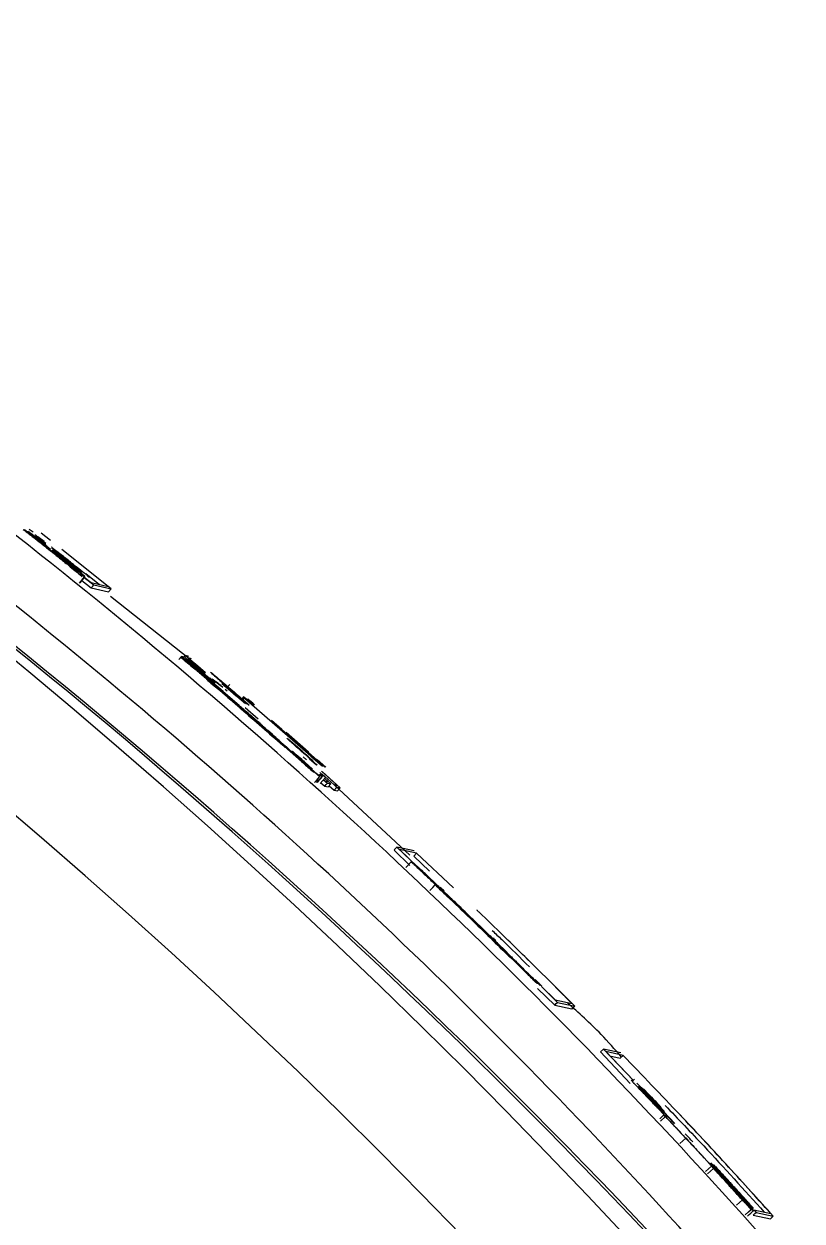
# Model space of a CAD drawing. Header units: millimetres. Extents: x 2448 to 4397, y 790 to 2168.
# Drawn here: x 3794.61 to 3803.48, y 1997.02 to 2010.66 of the extents above; entities that cross this region are included whole.
import ezdxf

# ---------------------------------------------------------------- set-up
doc = ezdxf.new("R2010")
doc.units = ezdxf.units.MM

msp = doc.modelspace()

# ---------------------------------------------------------------- linework, layer by layer
at = {"color": 7, "linetype": 'Continuous', "lineweight": 25}
for p, q in [((3794.662, 2004.853), (3794.614, 2004.891)), ((3794.621, 2004.881), (3794.626, 2004.88)), ((3794.626, 2004.88), (3795.038, 2004.555)), ((3794.992, 2004.593), (3794.662, 2004.853)), ((3794.858, 2004.735), (3794.732, 2004.834)), ((3794.858, 2004.736), (3794.732, 2004.834)), ((3794.75, 2004.799), (3794.912, 2004.673)), ((3794.838, 2004.757), (3794.767, 2004.812)), ((3794.91, 2004.77), (3794.804, 2004.852)), ((3794.817, 2004.731), (3794.819, 2004.733)), ((3794.819, 2004.733), (3794.819, 2004.733)), ((3794.934, 2004.665), (3795.222, 2004.436)), ((3794.935, 2004.664), (3794.943, 2004.663)), ((3795.223, 2004.435), (3794.935, 2004.664)), ((3795.043, 2004.59), (3794.946, 2004.665)), ((3795.017, 2004.611), (3794.947, 2004.666)), ((3795.569, 2004.247), (3795.041, 2004.667)), ((3795.043, 2004.59), (3795.119, 2004.525)), ((3795.116, 2004.494), (3795.12, 2004.494)), ((3795.129, 2004.515), (3795.23, 2004.434)), ((3795.267, 2004.406), (3795.129, 2004.515)), ((3795.205, 2004.431), (3795.192, 2004.441)), ((3795.198, 2004.429), (3795.203, 2004.428)), ((3795.208, 2004.434), (3795.211, 2004.438)), ((3795.222, 2004.436), (3795.211, 2004.438)), ((3795.213, 2004.43), (3795.233, 2004.414)), ((3795.23, 2004.434), (3795.223, 2004.435)), ((3795.3, 2004.355), (3795.246, 2004.398)), ((3795.312, 2004.393), (3795.469, 2004.269)), ((3795.243, 2004.285), (3795.3, 2004.355)), ((3795.244, 2004.383), (3795.271, 2004.361)), ((3795.302, 2004.358), (3795.246, 2004.288)), ((3795.267, 2004.314), (3795.376, 2004.23)), ((3795.296, 2004.351), (3795.373, 2004.29)), ((3795.296, 2004.35), (3795.404, 2004.265)), ((3795.373, 2004.29), (3795.569, 2004.247)), ((3795.404, 2004.265), (3795.601, 2004.221)), ((3795.376, 2004.23), (3795.573, 2004.186)), ((3795.601, 2004.221), (3795.569, 2004.247)), ((3795.601, 2004.221), (3795.573, 2004.186)), ((3796.508, 2003.411), (3795.595, 2004.132)), ((3796.374, 2003.414), (3796.403, 2003.449)), ((3796.442, 2003.44), (3796.403, 2003.449)), ((3796.475, 2003.389), (3796.406, 2003.446)), ((3796.435, 2003.441), (3796.449, 2003.458)), ((3796.476, 2003.411), (3796.442, 2003.44)), ((3796.449, 2003.458), (3796.493, 2003.42)), ((3796.488, 2003.449), (3796.449, 2003.458)), ((3796.444, 2003.414), (3796.452, 2003.423)), ((3796.452, 2003.423), (3796.465, 2003.412)), ((3796.457, 2003.403), (3796.465, 2003.412)), ((3796.521, 2003.349), (3796.475, 2003.389)), ((3796.518, 2003.423), (3796.48, 2003.432)), ((3796.494, 2003.405), (3796.481, 2003.417)), ((3796.596, 2003.312), (3796.488, 2003.403)), ((3796.49, 2003.401), (3796.494, 2003.405)), ((3796.491, 2003.4), (3796.502, 2003.412)), ((3796.591, 2003.338), (3796.502, 2003.412)), ((3796.841, 2003.077), (3796.521, 2003.349)), ((3796.756, 2003.138), (3796.522, 2003.337)), ((3796.533, 2003.347), (3796.529, 2003.342)), ((3796.533, 2003.343), (3796.531, 2003.341)), ((3796.533, 2003.347), (3796.606, 2003.285)), ((3796.648, 2003.25), (3796.533, 2003.347)), ((3796.601, 2003.286), (3796.533, 2003.343)), ((3796.56, 2003.341), (3796.551, 2003.343)), ((3796.679, 2003.263), (3796.591, 2003.338)), ((3796.609, 2003.298), (3796.591, 2003.313)), ((3796.606, 2003.285), (3796.601, 2003.286)), ((3796.627, 2003.268), (3796.629, 2003.271)), ((3796.629, 2003.271), (3796.63, 2003.271)), ((3796.635, 2003.258), (3796.639, 2003.257)), ((3796.744, 2003.163), (3796.635, 2003.258)), ((3796.639, 2003.257), (3796.882, 2003.045)), ((3796.644, 2003.264), (3796.704, 2003.213)), ((3796.753, 2003.173), (3796.644, 2003.264)), ((3796.687, 2003.217), (3796.648, 2003.25)), ((3796.884, 2003.046), (3796.687, 2003.217)), ((3796.694, 2003.191), (3796.696, 2003.194)), ((3796.756, 2003.172), (3796.716, 2003.206)), ((3796.725, 2003.206), (3796.793, 2003.148)), ((3796.753, 2003.193), (3796.784, 2003.166)), ((3796.847, 2003.114), (3796.765, 2003.183)), ((3796.784, 2003.166), (3796.769, 2003.169)), ((3796.749, 2003.14), (3796.755, 2003.139)), ((3796.756, 2003.149), (3796.757, 2003.151)), ((3796.756, 2003.138), (3796.762, 2003.137)), ((3796.757, 2003.151), (3796.843, 2003.077)), ((3796.879, 2003.048), (3796.757, 2003.151)), ((3796.782, 2003.111), (3796.788, 2003.11)), ((3797.074, 2002.86), (3796.782, 2003.111)), ((3796.786, 2003.108), (3796.788, 2003.11)), ((3797.08, 2002.859), (3796.788, 2003.11)), ((3796.789, 2003.11), (3796.795, 2003.109)), ((3797.081, 2002.859), (3796.789, 2003.11)), ((3796.793, 2003.106), (3796.795, 2003.109)), ((3797.087, 2002.857), (3796.795, 2003.109)), ((3796.875, 2003.095), (3796.8, 2003.159)), ((3796.834, 2003.076), (3796.836, 2003.078)), ((3796.836, 2003.078), (3796.89, 2003.033)), ((3796.84, 2003.078), (3796.836, 2003.078)), ((3796.843, 2003.077), (3796.841, 2003.077)), ((3797.028, 2002.998), (3796.863, 2003.141)), ((3796.865, 2003.142), (3797.134, 2002.912)), ((3796.871, 2003.05), (3796.873, 2003.049)), ((3796.872, 2003.048), (3796.873, 2003.049)), ((3796.875, 2003.049), (3796.879, 2003.048)), ((3797.06, 2002.889), (3796.875, 2003.049)), ((3796.877, 2003.046), (3796.879, 2003.048)), ((3796.885, 2003.027), (3796.89, 2003.033)), ((3796.924, 2003.053), (3796.902, 2003.072)), ((3796.953, 2003.131), (3796.931, 2003.105)), ((3797.022, 2003.022), (3797.115, 2002.944)), ((3797.176, 2002.889), (3797.022, 2003.022)), ((3797.05, 2002.99), (3797.052, 2002.989)), ((3797.051, 2002.991), (3797.095, 2002.953)), ((3797.109, 2002.987), (3797.092, 2002.967)), ((3797.104, 2002.957), (3797.119, 2002.975)), ((3797.14, 2002.961), (3797.109, 2002.987)), ((3797.118, 2002.985), (3797.132, 2002.972)), ((3797.119, 2002.975), (3797.12, 2002.974)), ((3797.874, 2002.315), (3797.119, 2002.975)), ((3797.135, 2002.962), (3797.141, 2002.97)), ((3797.074, 2002.86), (3797.08, 2002.859)), ((3797.081, 2002.859), (3797.087, 2002.857)), ((3797.107, 2002.832), (3797.113, 2002.83)), ((3797.411, 2002.567), (3797.107, 2002.832)), ((3797.111, 2002.828), (3797.113, 2002.83)), ((3797.417, 2002.566), (3797.113, 2002.83)), ((3797.114, 2002.83), (3797.12, 2002.829)), ((3797.418, 2002.566), (3797.114, 2002.83)), ((3797.118, 2002.827), (3797.12, 2002.829)), ((3797.424, 2002.564), (3797.12, 2002.829)), ((3797.279, 2002.735), (3797.129, 2002.865)), ((3797.539, 2002.617), (3797.426, 2002.716)), ((3797.548, 2002.616), (3797.429, 2002.719)), ((3797.438, 2002.565), (3797.389, 2002.607)), ((3797.411, 2002.567), (3797.417, 2002.566)), ((3797.418, 2002.566), (3797.424, 2002.564)), ((3797.444, 2002.538), (3797.449, 2002.537)), ((3797.542, 2002.451), (3797.444, 2002.538)), ((3797.448, 2002.535), (3797.449, 2002.537)), ((3797.771, 2002.253), (3797.449, 2002.537)), ((3797.451, 2002.537), (3797.457, 2002.535)), ((3797.753, 2002.27), (3797.451, 2002.537)), ((3797.455, 2002.533), (3797.457, 2002.535)), ((3797.542, 2002.46), (3797.457, 2002.535)), ((3797.513, 2002.488), (3797.512, 2002.488)), ((3797.512, 2002.488), (3797.512, 2002.488)), ((3797.946, 2002.264), (3797.546, 2002.616)), ((3797.548, 2002.616), (3797.946, 2002.264)), ((3797.848, 2002.344), (3797.567, 2002.592)), ((3797.596, 2002.587), (3797.853, 2002.361)), ((3797.852, 2002.36), (3797.63, 2002.556)), ((3797.638, 2002.525), (3798.011, 2002.196)), ((3797.675, 2002.499), (3797.848, 2002.345)), ((3797.85, 2002.353), (3797.676, 2002.506)), ((3797.719, 2002.473), (3797.681, 2002.506)), ((3797.54, 2002.458), (3797.542, 2002.46)), ((3797.66, 2002.37), (3797.769, 2002.275)), ((3797.719, 2002.473), (3797.851, 2002.356)), ((3797.947, 2002.266), (3797.85, 2002.351)), ((3797.829, 2002.272), (3797.789, 2002.307)), ((3797.936, 2002.12), (3797.793, 2002.249)), ((3797.818, 2002.234), (3797.817, 2002.234)), ((3797.828, 2002.214), (3797.979, 2002.08)), ((3797.935, 2002.12), (3797.829, 2002.214)), ((3797.84, 2002.313), (3797.901, 2002.259)), ((3797.941, 2002.211), (3797.863, 2002.279)), ((3798.009, 2002.196), (3797.879, 2002.31)), ((3797.948, 2002.27), (3798.039, 2002.19)), ((3797.949, 2002.275), (3798.049, 2002.188)), ((3798.047, 2002.188), (3797.949, 2002.275)), ((3797.826, 2002.206), (3797.832, 2002.204)), ((3797.845, 2002.201), (3797.955, 2002.102)), ((3797.895, 2002.164), (3797.897, 2002.164)), ((3797.903, 2002.136), (3797.911, 2002.134)), ((3797.936, 2002.12), (3797.935, 2002.12)), ((3797.979, 2002.08), (3797.935, 2002.12)), ((3797.955, 2002.102), (3797.955, 2002.102)), ((3797.966, 2002.091), (3797.976, 2002.102)), ((3797.976, 2002.102), (3798.002, 2002.079)), ((3797.981, 2002.128), (3798.046, 2002.069)), ((3798.012, 2002.081), (3797.984, 2002.106)), ((3797.992, 2002.099), (3798.012, 2002.081)), ((3798.182, 2001.979), (3798, 2002.141)), ((3798.004, 2002.112), (3798.174, 2001.961)), ((3798.213, 2001.952), (3798.01, 2002.133)), ((3798.046, 2002.069), (3798.015, 2002.098)), ((3798.049, 2002.188), (3798.047, 2002.188)), ((3798.046, 2002.069), (3797.986, 2002.002)), ((3797.992, 2002.009), (3798.036, 2001.971)), ((3798.023, 2002.044), (3798.067, 2002.005)), ((3798.023, 2002.044), (3798.037, 2002.032)), ((3798.076, 2002.023), (3798.036, 2002.058)), ((3798.106, 2001.996), (3798.036, 2002.058)), ((3798.036, 2001.971), (3798.076, 2001.962)), ((3798.037, 2002.032), (3798.076, 2002.023)), ((3798.067, 2002.005), (3798.106, 2001.996)), ((3798.106, 2001.996), (3798.076, 2001.963)), ((3798.088, 2001.975), (3798.143, 2001.927)), ((3798.144, 2001.988), (3798.182, 2001.979)), ((3799.005, 2001.183), (3798.145, 2001.987)), ((3798.174, 2001.961), (3798.213, 2001.952)), ((3798.213, 2001.952), (3798.183, 2001.919)), ((3798.143, 2001.927), (3798.182, 2001.918)), ((3798.826, 2001.244), (3798.857, 2001.277)), ((3798.857, 2001.277), (3799.095, 2001.053)), ((3799.055, 2001.233), (3798.857, 2001.277)), ((3798.826, 2001.243), (3799.007, 2001.068)), ((3799.084, 2001.206), (3798.887, 2001.249)), ((3798.887, 2001.249), (3799.095, 2001.053)), ((3799.084, 2001.206), (3799.053, 2001.173)), ((3799.053, 2001.173), (3799.231, 2001.003)), ((3799.503, 2000.811), (3799.084, 2001.206)), ((3798.96, 2001.044), (3799.022, 2001.11)), ((3799.09, 2001.058), (3799.084, 2001.052)), ((3799.103, 2001.035), (3799.109, 2001.04)), ((3799.36, 2000.791), (3799.138, 2001.001)), ((3799.301, 2000.847), (3799.304, 2000.85)), ((3799.343, 2000.813), (3799.347, 2000.817)), ((3799.352, 2000.819), (3799.372, 2000.8)), ((3799.353, 2000.792), (3799.359, 2000.791)), ((3799.482, 2000.689), (3799.356, 2000.81)), ((3799.36, 2000.791), (3799.366, 2000.789)), ((3799.368, 2000.798), (3799.47, 2000.7)), ((3799.385, 2000.762), (3799.391, 2000.761)), ((3799.663, 2000.496), (3799.385, 2000.762)), ((3799.389, 2000.759), (3799.391, 2000.761)), ((3799.669, 2000.494), (3799.391, 2000.761)), ((3799.392, 2000.761), (3799.398, 2000.759)), ((3799.67, 2000.494), (3799.392, 2000.761)), ((3799.396, 2000.757), (3799.398, 2000.759)), ((3799.676, 2000.493), (3799.398, 2000.759)), ((3799.663, 2000.496), (3799.669, 2000.494)), ((3799.67, 2000.494), (3799.676, 2000.493)), ((3799.695, 2000.465), (3799.7, 2000.464)), ((3799.983, 2000.185), (3799.695, 2000.465)), ((3799.698, 2000.462), (3799.7, 2000.464)), ((3799.989, 2000.183), (3799.7, 2000.464)), ((3799.702, 2000.464), (3799.708, 2000.462)), ((3799.99, 2000.183), (3799.702, 2000.464)), ((3799.705, 2000.46), (3799.708, 2000.462)), ((3799.996, 2000.182), (3799.708, 2000.462)), ((3799.713, 2000.453), (3799.719, 2000.459)), ((3800.114, 2000.074), (3799.752, 2000.428)), ((3799.983, 2000.185), (3799.989, 2000.183)), ((3799.99, 2000.183), (3799.996, 2000.182)), ((3800.015, 2000.154), (3800.02, 2000.153)), ((3800.108, 2000.062), (3800.015, 2000.154)), ((3800.018, 2000.15), (3800.02, 2000.153)), ((3800.326, 1999.852), (3800.02, 2000.153)), ((3800.022, 2000.152), (3800.028, 2000.151)), ((3800.309, 1999.87), (3800.022, 2000.152)), ((3800.025, 2000.149), (3800.028, 2000.151)), ((3800.109, 2000.071), (3800.028, 2000.151)), ((3800.08, 2000.101), (3800.081, 2000.101)), ((3800.081, 2000.101), (3800.081, 2000.101)), ((3800.107, 2000.069), (3800.109, 2000.071)), ((3800.341, 1999.852), (3800.474, 1999.718)), ((3800.378, 1999.802), (3800.385, 1999.8)), ((3800.452, 1999.728), (3800.46, 1999.726)), ((3800.461, 1999.664), (3800.657, 1999.475)), ((3800.467, 1999.734), (3800.51, 1999.691)), ((3800.507, 1999.688), (3800.661, 1999.536)), ((3800.507, 1999.687), (3800.689, 1999.507)), ((3800.661, 1999.536), (3800.857, 1999.493)), ((3800.689, 1999.507), (3800.886, 1999.464)), ((3800.657, 1999.475), (3800.854, 1999.432)), ((3801.18, 1998.943), (3801.212, 1998.975)), ((3801.18, 1998.943), (3801.517, 1998.583)), ((3801.212, 1998.975), (3801.554, 1998.619)), ((3801.41, 1998.932), (3801.212, 1998.975)), ((3801.241, 1998.946), (3801.554, 1998.619)), ((3801.437, 1998.903), (3801.241, 1998.946)), ((3801.287, 1998.897), (3801.405, 1998.871)), ((3801.437, 1998.903), (3801.405, 1998.871)), ((3801.553, 1998.6), (3801.531, 1998.624)), ((3801.549, 1998.614), (3801.567, 1998.631)), ((3801.648, 1998.528), (3801.641, 1998.529)), ((3801.646, 1998.538), (3801.643, 1998.535)), ((3801.661, 1998.516), (3801.664, 1998.519)), ((3801.864, 1998.319), (3801.671, 1998.523)), ((3801.671, 1998.498), (3801.678, 1998.496)), ((3801.816, 1998.345), (3801.671, 1998.498)), ((3801.675, 1998.493), (3801.678, 1998.496)), ((3801.712, 1998.443), (3801.675, 1998.482)), ((3801.678, 1998.496), (3801.861, 1998.302)), ((3801.747, 1998.405), (3801.712, 1998.443)), ((3802.027, 1998.127), (3801.715, 1998.458)), ((3801.784, 1998.357), (3801.716, 1998.427)), ((3801.881, 1998.261), (3801.747, 1998.405)), ((3801.764, 1998.4), (3801.765, 1998.401)), ((3801.88, 1998.261), (3801.764, 1998.386)), ((3801.819, 1998.319), (3801.784, 1998.357)), ((3801.816, 1998.345), (3801.819, 1998.344)), ((3801.873, 1998.261), (3801.819, 1998.319)), ((3801.846, 1998.313), (3801.849, 1998.313)), ((3802.019, 1998.129), (3801.846, 1998.313)), ((3801.849, 1998.313), (3801.848, 1998.311)), ((3801.871, 1998.262), (3801.916, 1998.214)), ((3801.871, 1998.262), (3801.878, 1998.256)), ((3801.916, 1998.215), (3801.878, 1998.256)), ((3801.884, 1998.279), (3801.889, 1998.284)), ((3801.901, 1998.225), (3801.854, 1998.182)), ((3801.863, 1998.154), (3801.919, 1998.206)), ((3802.085, 1997.901), (3802.15, 1997.961)), ((3802.443, 1997.641), (3802.376, 1997.581)), ((3802.4, 1997.555), (3802.466, 1997.616)), ((3802.483, 1997.611), (3802.417, 1997.681)), ((3802.54, 1997.548), (3802.417, 1997.681)), ((3802.417, 1997.681), (3802.539, 1997.548)), ((3802.561, 1997.543), (3802.435, 1997.68)), ((3802.469, 1997.638), (3802.436, 1997.674)), ((3802.443, 1997.641), (3802.466, 1997.616)), ((3802.482, 1997.611), (3802.446, 1997.65)), ((3802.462, 1997.657), (3802.567, 1997.542)), ((3802.482, 1997.611), (3802.484, 1997.612)), ((3802.484, 1997.612), (3802.542, 1997.547)), ((3802.574, 1997.515), (3802.484, 1997.612)), ((3802.539, 1997.548), (3802.535, 1997.549)), ((3802.542, 1997.547), (3802.54, 1997.548)), ((3802.567, 1997.542), (3802.561, 1997.543)), ((3802.78, 1997.308), (3802.567, 1997.542)), ((3802.567, 1997.516), (3802.574, 1997.515)), ((3802.733, 1997.339), (3802.572, 1997.513)), ((3802.764, 1997.307), (3802.573, 1997.514)), ((3802.59, 1997.511), (3802.597, 1997.509)), ((3802.794, 1997.285), (3802.59, 1997.511)), ((3802.597, 1997.509), (3802.594, 1997.507)), ((3802.762, 1997.328), (3802.597, 1997.509)), ((3802.759, 1997.325), (3802.762, 1997.328)), ((3802.73, 1997.195), (3802.797, 1997.256)), ((3802.771, 1997.295), (3802.795, 1997.269)), ((3802.793, 1997.29), (3802.792, 1997.288)), ((3802.817, 1997.264), (3802.793, 1997.29)), ((3802.857, 1997.192), (3802.811, 1997.243)), ((3802.897, 1997.147), (3802.857, 1997.192)), ((3802.918, 1997.148), (3802.878, 1997.193)), ((3802.864, 1997.08), (3802.931, 1997.14)), ((3802.918, 1997.084), (3803.116, 1997.041)), ((3802.925, 1997.144), (3803.122, 1997.101)), ((3802.93, 1997.138), (3802.952, 1997.114)), ((3802.952, 1997.114), (3803.149, 1997.071))]:
    msp.add_line(p, q, dxfattribs=at)
at = {"color": 7, "linetype": 'Continuous', "lineweight": 25, "flags": 128}
for points in [[(3795.302, 2004.358), (3795.279, 2004.377), (3795.256, 2004.396)], [(3795.376, 2004.23), (3795.392, 2004.249), (3795.404, 2004.265)], [(3796.89, 2003.033), (3796.88, 2003.041), (3796.871, 2003.05)], [(3797.919, 2002.013), (3797.952, 2002.05), (3797.979, 2002.08)], [(3797.955, 2002.102), (3797.95, 2002.107), (3797.945, 2002.111), (3797.94, 2002.116), (3797.936, 2002.12)], [(3797.942, 2002.012), (3797.967, 2002.039), (3797.985, 2002.059), (3798.002, 2002.079)], [(3797.952, 2002.014), (3797.974, 2002.039), (3797.993, 2002.06), (3798.012, 2002.081)], [(3798.037, 2001.971), (3798.054, 2001.99), (3798.067, 2002.005)], [(3798.144, 2001.927), (3798.161, 2001.946), (3798.174, 2001.961)], [(3799.109, 2001.04), (3799.099, 2001.049), (3799.09, 2001.058)], [(3799.233, 2000.782), (3799.267, 2000.818), (3799.295, 2000.847)], [(3799.475, 2000.691), (3799.465, 2000.7), (3799.456, 2000.709)], [(3799.955, 2000.243), (3799.965, 2000.233), (3799.975, 2000.223), (3799.985, 2000.213)], [(3799.96, 2000.232), (3799.968, 2000.225), (3799.976, 2000.216), (3799.984, 2000.208)], [(3800.474, 1999.718), (3800.484, 1999.709), (3800.493, 1999.699)], [(3800.657, 1999.475), (3800.675, 1999.493), (3800.689, 1999.507)], [(3800.854, 1999.432), (3800.872, 1999.45), (3800.886, 1999.464)], [(3801.549, 1998.605), (3801.54, 1998.614), (3801.531, 1998.624)], [(3801.572, 1998.575), (3801.567, 1998.579), (3801.561, 1998.586), (3801.554, 1998.593)], [(3801.868, 1998.293), (3801.853, 1998.309), (3801.839, 1998.325)], [(3801.919, 1998.206), (3801.91, 1998.216), (3801.901, 1998.225)], [(3802.83, 1997.087), (3802.867, 1997.121), (3802.897, 1997.147)], [(3802.853, 1997.072), (3802.872, 1997.089), (3802.891, 1997.106), (3802.92, 1997.132)], [(3802.918, 1997.084), (3802.937, 1997.101), (3802.952, 1997.114)], [(3803.149, 1997.071), (3803.13, 1997.054), (3803.116, 1997.041)]]:
    msp.add_lwpolyline(points, dxfattribs=at)
at = {"color": 7, "linetype": 'Continuous', "lineweight": 25}
msp.add_circle((3748.716, 1947.838), 64.082, dxfattribs=at)
for centre, radius, start, end in [((3748.716, 1947.838), 72, 10.3061, 79.6939), ((3748.716, 1947.838), 70.65, 10.3061, 79.6939), ((3748.716, 1947.838), 64.023, 270, 180.00002), ((3749.383, 1947.469), 71.996, 32.6977, 61.00278), ((3749.33, 1947.48), 71.996, 31.78427, 59.67634), ((3748.716, 1947.838), 61.611, 90, 360), ((3757.367, 1959.385), 58.846, 50.22339, 50.32904)]:
    msp.add_arc(centre, radius, start, end, dxfattribs=at)
for points, knots in [([(3817.167, 1970.449), (3817.129, 1970.619), (3816.689, 1972.606), (3815.384, 1976.292), (3813.296, 1981.393), (3810.763, 1986.22), (3807.862, 1990.809), (3804.549, 1995.177), (3800.876, 1999.248), (3796.91, 2002.957), (3792.653, 2006.327), (3788.08, 2009.352), (3783.272, 2011.977), (3778.31, 2014.154), (3773.438, 2015.866), (3770.159, 2016.646), (3768.617, 2017.013)], [0, 0, 0, 0, 0.007378, 0.086277, 0.165173, 0.241101, 0.317028, 0.395164, 0.4733, 0.549225, 0.62515, 0.703278, 0.781408, 0.857129, 0.932849, 1, 1, 1, 1]), ([(3812.716, 1980.873), (3812.605, 1981.135), (3811.776, 1983.086), (3809.824, 1986.539), (3806.879, 1991.122), (3803.556, 1995.373), (3799.938, 1999.294), (3796.005, 2002.899), (3791.793, 2006.17), (3787.317, 2009.051), (3783.43, 2011.205), (3780.973, 2012.232), (3780.152, 2012.575)], [0, 0, 0, 0, 0.01838, 0.13679, 0.255201, 0.369862, 0.484523, 0.599183, 0.713843, 0.828197, 0.942553, 1, 1, 1, 1]), ([(3748.716, 2009.449), (3751.093, 2009.37), (3755.945, 2009.207), (3763.26, 2007.857), (3770.608, 2005.608), (3777.803, 2002.346), (3784.646, 1998.107), (3790.942, 1992.951), (3796.362, 1987.16), (3800.847, 1980.952), (3804.401, 1974.535), (3807.123, 1967.88), (3808.998, 1961.137), (3810.125, 1954.446), (3810.261, 1950.013), (3810.327, 1947.838)], [0, 0, 0, 0, 0.0736754, 0.1504344, 0.2298849, 0.3115242, 0.3947507, 0.4788859, 0.5632051, 0.6400411, 0.7158686, 0.7901842, 0.8625449, 0.9325805, 1, 1, 1, 1]), ([(3794.6, 2004.897), (3794.646, 2004.861), (3794.75, 2004.78), (3794.884, 2004.674), (3794.994, 2004.586), (3795.069, 2004.526), (3795.166, 2004.447), (3795.21, 2004.412), (3795.244, 2004.383)], [0, 0, 0, 0, 0.144544, 0.326236, 0.424653, 0.501191, 0.603729, 1, 1, 1, 1]), ([(3795.271, 2004.361), (3795.258, 2004.372), (3795.234, 2004.393), (3795.18, 2004.437), (3795.128, 2004.48), (3795.042, 2004.549), (3794.874, 2004.683), (3794.728, 2004.797), (3794.621, 2004.881)], [0, 0, 0, 0, 0.205496, 0.368596, 0.499268, 0.58502, 0.696242, 1, 1, 1, 1]), ([(3794.832, 2004.738), (3794.791, 2004.77), (3794.743, 2004.807), (3794.664, 2004.868), (3794.653, 2004.876)], [0, 0, 0, 0, 0.857207, 1, 1, 1, 1]), ([(3794.668, 2004.901), (3794.676, 2004.895), (3794.691, 2004.884), (3794.706, 2004.872), (3794.714, 2004.866)], [0, 0, 0, 0, 0.481295, 1, 1, 1, 1]), ([(3794.74, 2004.817), (3794.741, 2004.816), (3794.769, 2004.795), (3794.809, 2004.763), (3794.847, 2004.733), (3794.859, 2004.723)], [0, 0, 0, 0, 0.035933, 0.685818, 1, 1, 1, 1]), ([(3794.786, 2004.771), (3794.8, 2004.761), (3794.827, 2004.739), (3794.854, 2004.717), (3794.867, 2004.707)], [0, 0, 0, 0, 0.500001, 1, 1, 1, 1]), ([(3794.871, 2004.705), (3794.862, 2004.712), (3794.834, 2004.734), (3794.806, 2004.756), (3794.786, 2004.771)], [0, 0, 0, 0, 0.299843, 1, 1, 1, 1]), ([(3794.819, 2004.733), (3794.875, 2004.688), (3794.96, 2004.621), (3795.057, 2004.544), (3795.097, 2004.513), (3795.112, 2004.501), (3795.119, 2004.494), (3795.119, 2004.494), (3795.12, 2004.494)], [0, 0, 0, 0, 0.491407, 0.746505, 0.811659, 0.879087, 0.938995, 1, 1, 1, 1]), ([(3795.102, 2004.509), (3795.092, 2004.517), (3795.072, 2004.533), (3795.018, 2004.576), (3794.932, 2004.644), (3794.866, 2004.696), (3794.819, 2004.733)], [0, 0, 0, 0, 0.196299, 0.383715, 0.567714, 1, 1, 1, 1]), ([(3795.33, 2004.369), (3795.335, 2004.365), (3795.347, 2004.356), (3795.355, 2004.349), (3795.355, 2004.349), (3795.353, 2004.352), (3795.349, 2004.355), (3795.343, 2004.36), (3795.331, 2004.369), (3795.294, 2004.399), (3795.236, 2004.445), (3795.162, 2004.504), (3795.08, 2004.569), (3795.017, 2004.619), (3794.964, 2004.661), (3794.94, 2004.68), (3794.926, 2004.691), (3794.922, 2004.694), (3794.921, 2004.695)], [0, 0, 0, 0, 0.074487, 0.158588, 0.189847, 0.202701, 0.215692, 0.227176, 0.240931, 0.276183, 0.43074, 0.585439, 0.682058, 0.868316, 0.92004, 0.972296, 0.993298, 1, 1, 1, 1]), ([(3794.921, 2004.691), (3795.006, 2004.624), (3795.133, 2004.524), (3795.207, 2004.466), (3795.231, 2004.446)], [0, 0, 0, 0, 0.667166, 1, 1, 1, 1]), ([(3795.244, 2004.427), (3795.203, 2004.46), (3795.13, 2004.519), (3795.053, 2004.583), (3794.993, 2004.632), (3794.954, 2004.664)], [0, 0, 0, 0, 0.310041, 0.557694, 1, 1, 1, 1]), ([(3795.116, 2004.494), (3795.116, 2004.494), (3795.116, 2004.494), (3795.102, 2004.506), (3795.061, 2004.538), (3795.02, 2004.57), (3794.992, 2004.593)], [0, 0, 0, 0, 0.198835, 0.393491, 0.579622, 1, 1, 1, 1]), ([(3795.038, 2004.555), (3795.055, 2004.542), (3795.087, 2004.516), (3795.136, 2004.478), (3795.177, 2004.445), (3795.197, 2004.429), (3795.198, 2004.429), (3795.198, 2004.429)], [0, 0, 0, 0, 0.177164, 0.355832, 0.540489, 0.768128, 1, 1, 1, 1]), ([(3795.203, 2004.428), (3795.198, 2004.432), (3795.19, 2004.438), (3795.166, 2004.458), (3795.138, 2004.481), (3795.114, 2004.5), (3795.102, 2004.509)], [0, 0, 0, 0, 0.349734, 0.571963, 0.788716, 1, 1, 1, 1]), ([(3795.244, 2004.427), (3795.226, 2004.441), (3795.196, 2004.465), (3795.155, 2004.497), (3795.131, 2004.516), (3795.119, 2004.525)], [0, 0, 0, 0, 0.431948, 0.715974, 1, 1, 1, 1]), ([(3795.119, 2004.5), (3795.124, 2004.496), (3795.15, 2004.475), (3795.176, 2004.454), (3795.196, 2004.438)], [0, 0, 0, 0, 0.2107862, 1, 1, 1, 1]), ([(3795.256, 2004.396), (3795.232, 2004.416), (3795.188, 2004.451), (3795.144, 2004.486), (3795.124, 2004.502)], [0, 0, 0, 0, 0.548718, 1, 1, 1, 1]), ([(3796.4, 2003.438), (3796.448, 2003.398), (3796.531, 2003.328), (3796.649, 2003.228), (3796.72, 2003.168), (3796.755, 2003.139)], [0, 0, 0, 0, 0.405023, 0.702491, 1, 1, 1, 1]), ([(3796.4, 2003.438), (3796.41, 2003.431), (3796.427, 2003.417), (3796.452, 2003.396), (3796.468, 2003.383), (3796.476, 2003.376)], [0, 0, 0, 0, 0.369234, 0.684617, 1, 1, 1, 1]), ([(3796.406, 2003.446), (3796.454, 2003.405), (3796.551, 2003.324), (3796.696, 2003.201), (3796.792, 2003.119), (3796.84, 2003.078)], [0, 0, 0, 0, 0.332963, 0.666462, 1, 1, 1, 1]), ([(3796.645, 2003.261), (3796.643, 2003.263), (3796.631, 2003.273), (3796.602, 2003.297), (3796.565, 2003.329), (3796.511, 2003.374), (3796.475, 2003.404), (3796.452, 2003.423)], [0, 0, 0, 0, 0.032811, 0.148191, 0.269936, 0.517941, 1, 1, 1, 1]), ([(3796.465, 2003.412), (3796.489, 2003.391), (3796.529, 2003.358), (3796.588, 2003.309), (3796.627, 2003.275), (3796.649, 2003.257), (3796.652, 2003.255)], [0, 0, 0, 0, 0.423854, 0.695647, 0.963056, 1, 1, 1, 1]), ([(3796.476, 2003.376), (3796.48, 2003.373), (3796.488, 2003.366), (3796.499, 2003.356), (3796.511, 2003.346), (3796.519, 2003.34), (3796.522, 2003.337)], [0, 0, 0, 0, 0.25, 0.5, 0.75, 1, 1, 1, 1]), ([(3796.673, 2003.256), (3796.669, 2003.26), (3796.658, 2003.269), (3796.638, 2003.286), (3796.609, 2003.311), (3796.57, 2003.343), (3796.525, 2003.38), (3796.496, 2003.404), (3796.481, 2003.417)], [0, 0, 0, 0, 0.043661, 0.117949, 0.190298, 0.357492, 0.676263, 1, 1, 1, 1]), ([(3796.494, 2003.405), (3796.52, 2003.384), (3796.574, 2003.339), (3796.639, 2003.284), (3796.673, 2003.255)], [0, 0, 0, 0, 0.486066, 1, 1, 1, 1]), ([(3796.533, 2003.343), (3796.58, 2003.303), (3796.664, 2003.231), (3796.78, 2003.133), (3796.848, 2003.075), (3796.879, 2003.048)], [0, 0, 0, 0, 0.404543, 0.732211, 1, 1, 1, 1]), ([(3796.687, 2003.191), (3796.734, 2003.151), (3796.875, 2003.031), (3797.096, 2002.841), (3797.349, 2002.621), (3797.507, 2002.481), (3797.587, 2002.411)], [0, 0, 0, 0, 0.155596, 0.466799, 0.733371, 1, 1, 1, 1]), ([(3796.687, 2003.191), (3796.698, 2003.183), (3796.713, 2003.17), (3796.733, 2003.153), (3796.744, 2003.144), (3796.749, 2003.14)], [0, 0, 0, 0, 0.5, 0.75, 1, 1, 1, 1]), ([(3796.762, 2003.137), (3796.754, 2003.143), (3796.74, 2003.156), (3796.718, 2003.175), (3796.703, 2003.187), (3796.696, 2003.194)], [0, 0, 0, 0, 0.343704, 0.671852, 1, 1, 1, 1]), ([(3796.696, 2003.194), (3796.712, 2003.18), (3796.736, 2003.16), (3796.767, 2003.134), (3796.783, 2003.12), (3796.791, 2003.114)], [0, 0, 0, 0, 0.4999999, 0.7499999, 1, 1, 1, 1]), ([(3796.733, 2003.269), (3796.774, 2003.234), (3796.899, 2003.127), (3797.04, 2003.007), (3797.138, 2002.921), (3797.154, 2002.907)], [0, 0, 0, 0, 0.295308, 0.885924, 1, 1, 1, 1]), ([(3797.125, 2002.936), (3797.081, 2002.973), (3796.951, 2003.085), (3796.82, 2003.195), (3796.733, 2003.269)], [0, 0, 0, 0, 0.332472, 1, 1, 1, 1]), ([(3796.741, 2003.267), (3796.785, 2003.23), (3796.916, 2003.119), (3797.056, 2002.999), (3797.152, 2002.916), (3797.161, 2002.908)], [0, 0, 0, 0, 0.311238, 0.933717, 1, 1, 1, 1]), ([(3796.786, 2003.143), (3796.786, 2003.143), (3796.774, 2003.154), (3796.756, 2003.169), (3796.754, 2003.172), (3796.753, 2003.173)], [0, 0, 0, 0, 0.005415, 0.496104, 1, 1, 1, 1]), ([(3796.791, 2003.114), (3796.797, 2003.108), (3796.808, 2003.099), (3796.823, 2003.086), (3796.832, 2003.078), (3796.836, 2003.074)], [0, 0, 0, 0, 0.4208653, 0.7104329, 1, 1, 1, 1]), ([(3797.498, 2002.5), (3797.384, 2002.6), (3797.217, 2002.746), (3796.996, 2002.937), (3796.89, 2003.029), (3796.836, 2003.074)], [0, 0, 0, 0, 0.520017, 0.760007, 1, 1, 1, 1]), ([(3796.873, 2003.049), (3797.027, 2002.916), (3797.266, 2002.71), (3797.471, 2002.529), (3797.544, 2002.464)], [0, 0, 0, 0, 0.643465, 1, 1, 1, 1]), ([(3797.109, 2002.987), (3797.111, 2002.985), (3797.114, 2002.981), (3797.14, 2002.958), (3797.152, 2002.948)], [0, 0, 0, 0, 0.562598, 1, 1, 1, 1]), ([(3797.229, 2002.892), (3797.197, 2002.919), (3797.132, 2002.974), (3797.123, 2002.981), (3797.118, 2002.985)], [0, 0, 0, 0, 0.491085, 1, 1, 1, 1]), ([(3797.237, 2002.897), (3797.208, 2002.922), (3797.169, 2002.955), (3797.161, 2002.962), (3797.159, 2002.963)], [0, 0, 0, 0, 0.73273, 1, 1, 1, 1]), ([(3797.093, 2002.86), (3797.129, 2002.83), (3797.179, 2002.787), (3797.256, 2002.721), (3797.308, 2002.676), (3797.324, 2002.662), (3797.326, 2002.661), (3797.324, 2002.663), (3797.317, 2002.669), (3797.304, 2002.68), (3797.28, 2002.701), (3797.25, 2002.727), (3797.217, 2002.756), (3797.189, 2002.78), (3797.144, 2002.818), (3797.111, 2002.847), (3797.078, 2002.874), (3797.062, 2002.888), (3797.06, 2002.889)], [0, 0, 0, 0, 0.210005, 0.300781, 0.39152, 0.407856, 0.424176, 0.440989, 0.45754, 0.472099, 0.497389, 0.551416, 0.585419, 0.619749, 0.665025, 0.824453, 0.985056, 1, 1, 1, 1]), ([(3797.517, 2002.491), (3797.465, 2002.536), (3797.324, 2002.66), (3797.183, 2002.783), (3797.094, 2002.86)], [0, 0, 0, 0, 0.368751, 1, 1, 1, 1]), ([(3797.185, 2002.78), (3797.281, 2002.697), (3797.462, 2002.539), (3797.663, 2002.362), (3797.768, 2002.268), (3797.789, 2002.249)], [0, 0, 0, 0, 0.473554, 0.894464, 1, 1, 1, 1]), ([(3797.533, 2002.473), (3797.493, 2002.509), (3797.39, 2002.601), (3797.262, 2002.713), (3797.185, 2002.78)], [0, 0, 0, 0, 0.390446, 1, 1, 1, 1]), ([(3797.498, 2002.5), (3797.502, 2002.497), (3797.51, 2002.489), (3797.525, 2002.476), (3797.536, 2002.466), (3797.542, 2002.46)], [0, 0, 0, 0, 0.284146, 0.568291, 1, 1, 1, 1]), ([(3797.512, 2002.488), (3797.571, 2002.436), (3797.661, 2002.357), (3797.761, 2002.268), (3797.804, 2002.23), (3797.826, 2002.21), (3797.83, 2002.207), (3797.832, 2002.204)], [0, 0, 0, 0, 0.492549, 0.748279, 0.813295, 0.880182, 1, 1, 1, 1]), ([(3797.816, 2002.221), (3797.795, 2002.24), (3797.753, 2002.276), (3797.64, 2002.377), (3797.561, 2002.446), (3797.513, 2002.488)], [0, 0, 0, 0, 0.288495, 0.565526, 1, 1, 1, 1]), ([(3797.949, 2002.209), (3797.909, 2002.246), (3797.794, 2002.348), (3797.679, 2002.45), (3797.604, 2002.516)], [0, 0, 0, 0, 0.3551516, 1, 1, 1, 1]), ([(3797.895, 2002.265), (3797.874, 2002.284), (3797.782, 2002.366), (3797.69, 2002.446), (3797.619, 2002.509)], [0, 0, 0, 0, 0.2282374, 1, 1, 1, 1]), ([(3797.542, 2002.451), (3797.546, 2002.448), (3797.555, 2002.44), (3797.57, 2002.427), (3797.58, 2002.417), (3797.587, 2002.411)], [0, 0, 0, 0, 0.284146, 0.568291, 1, 1, 1, 1]), ([(3797.818, 2002.234), (3797.818, 2002.234), (3797.817, 2002.235), (3797.809, 2002.243), (3797.793, 2002.257), (3797.755, 2002.291), (3797.711, 2002.329), (3797.676, 2002.361), (3797.668, 2002.368)], [0, 0, 0, 0, 0.104591, 0.207727, 0.321587, 0.434523, 0.876213, 1, 1, 1, 1]), ([(3797.672, 2002.365), (3797.675, 2002.362), (3797.703, 2002.337), (3797.746, 2002.299), (3797.784, 2002.266), (3797.796, 2002.256), (3797.802, 2002.25)], [0, 0, 0, 0, 0.0510565, 0.5283591, 0.7611326, 1, 1, 1, 1]), ([(3797.725, 2002.315), (3797.736, 2002.306), (3797.757, 2002.287), (3797.783, 2002.264), (3797.802, 2002.248), (3797.815, 2002.236), (3797.816, 2002.235), (3797.817, 2002.234)], [0, 0, 0, 0, 0.23988, 0.481728, 0.612088, 0.746063, 1, 1, 1, 1]), ([(3797.826, 2002.206), (3797.825, 2002.206), (3797.823, 2002.207), (3797.807, 2002.221), (3797.78, 2002.246), (3797.762, 2002.262), (3797.753, 2002.27)], [0, 0, 0, 0, 0.294071, 0.578451, 0.79138, 1, 1, 1, 1]), ([(3797.895, 2002.164), (3797.894, 2002.165), (3797.891, 2002.167), (3797.857, 2002.197), (3797.812, 2002.238), (3797.783, 2002.263), (3797.769, 2002.275)], [0, 0, 0, 0, 0.295421, 0.576897, 0.789693, 1, 1, 1, 1]), ([(3797.771, 2002.253), (3797.791, 2002.234), (3797.833, 2002.197), (3797.882, 2002.154), (3797.901, 2002.138), (3797.902, 2002.137), (3797.903, 2002.136)], [0, 0, 0, 0, 0.265821, 0.539796, 0.768083, 1, 1, 1, 1]), ([(3797.802, 2002.25), (3797.821, 2002.233), (3797.86, 2002.198), (3797.902, 2002.16), (3797.899, 2002.162), (3797.897, 2002.164)], [0, 0, 0, 0, 0.268123, 0.543243, 1, 1, 1, 1]), ([(3797.911, 2002.134), (3797.909, 2002.136), (3797.907, 2002.139), (3797.857, 2002.184), (3797.829, 2002.209), (3797.816, 2002.221)], [0, 0, 0, 0, 0.5709633, 0.7882983, 1, 1, 1, 1]), ([(3799.022, 2001.11), (3799.067, 2001.067), (3799.147, 2000.992), (3799.259, 2000.886), (3799.326, 2000.823), (3799.359, 2000.791)], [0, 0, 0, 0, 0.405023, 0.702491, 1, 1, 1, 1]), ([(3799.022, 2001.11), (3799.031, 2001.102), (3799.047, 2001.086), (3799.071, 2001.064), (3799.087, 2001.05), (3799.094, 2001.043)], [0, 0, 0, 0, 0.369234, 0.684617, 1, 1, 1, 1]), ([(3799.109, 2001.04), (3799.131, 2001.019), (3799.175, 2000.978), (3799.248, 2000.909), (3799.309, 2000.853), (3799.345, 2000.818), (3799.357, 2000.807), (3799.364, 2000.801), (3799.366, 2000.799), (3799.364, 2000.8), (3799.356, 2000.808), (3799.339, 2000.825), (3799.312, 2000.85), (3799.28, 2000.881), (3799.249, 2000.91), (3799.207, 2000.95), (3799.15, 2001.002), (3799.114, 2001.035), (3799.09, 2001.058)], [0, 0, 0, 0, 0.118196, 0.236597, 0.355268, 0.378319, 0.396663, 0.415152, 0.43186, 0.451251, 0.470948, 0.497652, 0.545152, 0.585608, 0.625979, 0.67229, 0.776711, 1, 1, 1, 1]), ([(3799.094, 2001.043), (3799.098, 2001.04), (3799.105, 2001.033), (3799.116, 2001.022), (3799.127, 2001.012), (3799.134, 2001.005), (3799.138, 2001.001)], [0, 0, 0, 0, 0.25, 0.5, 0.75, 1, 1, 1, 1]), ([(3799.295, 2000.847), (3799.339, 2000.804), (3799.474, 2000.677), (3799.684, 2000.475), (3799.924, 2000.242), (3800.075, 2000.093), (3800.151, 2000.019)], [0, 0, 0, 0, 0.155596, 0.466799, 0.733371, 1, 1, 1, 1]), ([(3799.295, 2000.847), (3799.304, 2000.838), (3799.319, 2000.824), (3799.339, 2000.806), (3799.349, 2000.797), (3799.353, 2000.792)], [0, 0, 0, 0, 0.5, 0.75, 1, 1, 1, 1]), ([(3799.366, 2000.789), (3799.359, 2000.796), (3799.345, 2000.81), (3799.324, 2000.83), (3799.311, 2000.843), (3799.304, 2000.85)], [0, 0, 0, 0, 0.3437042, 0.6718521, 1, 1, 1, 1]), ([(3799.304, 2000.85), (3799.319, 2000.835), (3799.341, 2000.814), (3799.371, 2000.786), (3799.386, 2000.772), (3799.394, 2000.765)], [0, 0, 0, 0, 0.5, 0.75, 1, 1, 1, 1]), ([(3799.398, 2000.775), (3799.392, 2000.781), (3799.378, 2000.795), (3799.365, 2000.807), (3799.358, 2000.815)], [0, 0, 0, 0, 0.4435287, 1, 1, 1, 1]), ([(3799.394, 2000.765), (3799.4, 2000.759), (3799.41, 2000.749), (3799.425, 2000.735), (3799.433, 2000.727), (3799.437, 2000.723)], [0, 0, 0, 0, 0.420865, 0.710433, 1, 1, 1, 1]), ([(3800.067, 2000.114), (3799.958, 2000.22), (3799.799, 2000.375), (3799.589, 2000.578), (3799.488, 2000.674), (3799.437, 2000.723)], [0, 0, 0, 0, 0.520017, 0.760007, 1, 1, 1, 1]), ([(3799.475, 2000.691), (3799.498, 2000.67), (3799.567, 2000.604), (3799.657, 2000.518), (3799.726, 2000.452), (3799.737, 2000.441), (3799.744, 2000.434), (3799.746, 2000.432), (3799.744, 2000.435), (3799.737, 2000.442), (3799.716, 2000.462), (3799.685, 2000.492), (3799.647, 2000.529), (3799.615, 2000.559), (3799.563, 2000.609), (3799.513, 2000.656), (3799.474, 2000.692), (3799.456, 2000.709)], [0, 0, 0, 0, 0.119808, 0.362713, 0.384883, 0.403721, 0.422541, 0.442763, 0.457199, 0.471691, 0.493109, 0.555254, 0.595863, 0.636526, 0.677965, 0.845446, 1, 1, 1, 1]), ([(3799.725, 2000.454), (3799.758, 2000.423), (3799.834, 2000.349), (3799.927, 2000.258), (3800, 2000.186), (3800.031, 2000.155), (3800.045, 2000.141), (3800.041, 2000.144), (3800.025, 2000.16), (3800.029, 2000.156), (3800.03, 2000.155)], [0, 0, 0, 0, 0.1978124, 0.4648551, 0.5647619, 0.665975, 0.7535005, 0.8440596, 0.9681618, 1, 1, 1, 1]), ([(3800.886, 1999.464), (3800.706, 1999.644), (3800.345, 2000.003), (3799.972, 2000.368), (3799.778, 2000.551), (3799.769, 2000.559)], [0, 0, 0, 0, 0.4886649, 0.9773295, 1, 1, 1, 1]), ([(3799.944, 2000.326), (3799.981, 2000.292), (3800.125, 2000.156), (3800.265, 2000.016), (3800.369, 1999.911)], [0, 0, 0, 0, 0.254164, 1, 1, 1, 1]), ([(3800.857, 1999.493), (3800.677, 1999.673), (3800.435, 1999.916), (3800.188, 2000.154), (3800.124, 2000.215)], [0, 0, 0, 0, 0.742287, 1, 1, 1, 1]), ([(3800.042, 2000.143), (3800.046, 2000.139), (3800.054, 2000.131), (3800.065, 2000.12), (3800.073, 2000.112), (3800.081, 2000.105), (3800.076, 2000.11), (3800.108, 2000.08), (3800.137, 2000.051), (3800.173, 2000.016), (3800.22, 1999.969), (3800.266, 1999.924), (3800.312, 1999.878), (3800.353, 1999.837), (3800.388, 1999.803), (3800.415, 1999.776), (3800.432, 1999.759), (3800.44, 1999.752), (3800.441, 1999.751), (3800.437, 1999.754), (3800.427, 1999.765), (3800.405, 1999.788), (3800.383, 1999.809), (3800.369, 1999.823)], [0, 0, 0, 0, 0.019771, 0.039491, 0.058647, 0.085506, 0.204875, 0.258228, 0.311431, 0.366434, 0.424065, 0.525333, 0.602125, 0.651641, 0.711759, 0.77344, 0.811838, 0.840677, 0.859231, 0.877945, 0.898664, 0.933901, 1, 1, 1, 1]), ([(3800.067, 2000.114), (3800.071, 2000.11), (3800.079, 2000.102), (3800.093, 2000.088), (3800.103, 2000.078), (3800.109, 2000.071)], [0, 0, 0, 0, 0.284146, 0.568291, 1, 1, 1, 1]), ([(3800.081, 2000.101), (3800.137, 2000.046), (3800.222, 1999.962), (3800.317, 1999.868), (3800.358, 1999.827), (3800.379, 1999.807), (3800.382, 1999.803), (3800.385, 1999.8)], [0, 0, 0, 0, 0.492565, 0.748125, 0.813092, 0.879928, 1, 1, 1, 1]), ([(3800.369, 1999.818), (3800.349, 1999.838), (3800.31, 1999.876), (3800.202, 1999.983), (3800.127, 2000.056), (3800.081, 2000.101)], [0, 0, 0, 0, 0.288495, 0.565526, 1, 1, 1, 1]), ([(3800.108, 2000.062), (3800.112, 2000.058), (3800.12, 2000.05), (3800.134, 2000.036), (3800.145, 2000.025), (3800.151, 2000.019)], [0, 0, 0, 0, 0.284146, 0.568291, 1, 1, 1, 1]), ([(3800.378, 1999.802), (3800.377, 1999.802), (3800.376, 1999.803), (3800.361, 1999.818), (3800.335, 1999.844), (3800.317, 1999.861), (3800.309, 1999.87)], [0, 0, 0, 0, 0.2940708, 0.5784513, 0.7913802, 1, 1, 1, 1]), ([(3800.326, 1999.852), (3800.346, 1999.832), (3800.385, 1999.793), (3800.431, 1999.747), (3800.449, 1999.73), (3800.451, 1999.728), (3800.452, 1999.728)], [0, 0, 0, 0, 0.265821, 0.539796, 0.768083, 1, 1, 1, 1]), ([(3800.46, 1999.726), (3800.458, 1999.728), (3800.456, 1999.731), (3800.409, 1999.778), (3800.382, 1999.805), (3800.369, 1999.818)], [0, 0, 0, 0, 0.570963, 0.788298, 1, 1, 1, 1]), ([(3800.51, 1999.691), (3800.504, 1999.697), (3800.492, 1999.709), (3800.463, 1999.739), (3800.44, 1999.763), (3800.436, 1999.766)], [0, 0, 0, 0, 0.4728207, 0.9274452, 1, 1, 1, 1]), ([(3801.419, 1998.885), (3801.342, 1998.972), (3801.15, 1999.193), (3800.931, 1999.388), (3800.798, 1999.505)], [0, 0, 0, 0, 0.3965841, 1, 1, 1, 1]), ([(3803.122, 1997.101), (3802.951, 1997.29), (3802.608, 1997.668), (3802.048, 1998.269), (3801.654, 1998.678), (3801.437, 1998.903)], [0, 0, 0, 0, 0.309932, 0.619864, 1, 1, 1, 1]), ([(3801.572, 1998.575), (3801.608, 1998.536), (3801.673, 1998.469), (3801.765, 1998.372), (3801.806, 1998.329), (3801.815, 1998.32), (3801.818, 1998.317), (3801.814, 1998.321), (3801.805, 1998.331), (3801.79, 1998.347), (3801.769, 1998.37), (3801.74, 1998.401), (3801.706, 1998.437), (3801.671, 1998.473), (3801.613, 1998.533), (3801.58, 1998.567), (3801.554, 1998.593)], [0, 0, 0, 0, 0.207445, 0.367023, 0.400476, 0.416337, 0.431069, 0.451264, 0.473853, 0.497027, 0.538182, 0.578155, 0.61945, 0.68156, 0.746314, 1, 1, 1, 1]), ([(3801.68, 1998.496), (3801.666, 1998.51), (3801.637, 1998.54), (3801.609, 1998.57), (3801.594, 1998.585)], [0, 0, 0, 0, 0.500001, 1, 1, 1, 1]), ([(3801.718, 1998.444), (3801.704, 1998.458), (3801.677, 1998.487), (3801.642, 1998.523), (3801.624, 1998.542), (3801.613, 1998.553)], [0, 0, 0, 0, 0.271086, 0.553715, 1, 1, 1, 1]), ([(3801.616, 1998.549), (3801.641, 1998.523), (3801.675, 1998.488), (3801.717, 1998.444), (3801.728, 1998.432)], [0, 0, 0, 0, 0.72904, 1, 1, 1, 1]), ([(3801.824, 1998.354), (3801.817, 1998.361), (3801.795, 1998.384), (3801.763, 1998.418), (3801.706, 1998.477), (3801.673, 1998.511), (3801.646, 1998.538)], [0, 0, 0, 0, 0.071301, 0.222874, 0.380901, 1, 1, 1, 1]), ([(3801.664, 1998.519), (3801.663, 1998.521), (3801.659, 1998.525), (3801.653, 1998.531), (3801.648, 1998.536), (3801.646, 1998.538)], [0, 0, 0, 0, 0.253923, 0.626962, 1, 1, 1, 1]), ([(3801.664, 1998.519), (3801.7, 1998.482), (3801.764, 1998.415), (3801.855, 1998.319), (3801.886, 1998.287), (3801.888, 1998.285)], [0, 0, 0, 0, 0.5484198, 0.9702936, 1, 1, 1, 1]), ([(3801.731, 1998.415), (3801.728, 1998.418), (3801.717, 1998.43), (3801.699, 1998.449), (3801.679, 1998.47), (3801.67, 1998.48), (3801.666, 1998.484)], [0, 0, 0, 0, 0.1494607, 0.5585892, 0.8226412, 1, 1, 1, 1]), ([(3801.715, 1998.458), (3801.71, 1998.464), (3801.698, 1998.477), (3801.686, 1998.489), (3801.68, 1998.496)], [0, 0, 0, 0, 0.500003, 1, 1, 1, 1]), ([(3801.723, 1998.442), (3801.728, 1998.437), (3801.78, 1998.382), (3801.856, 1998.301), (3801.927, 1998.226), (3801.952, 1998.2)], [0, 0, 0, 0, 0.06608, 0.679672, 1, 1, 1, 1]), ([(3801.76, 1998.427), (3801.788, 1998.398), (3801.823, 1998.362), (3801.857, 1998.325), (3801.865, 1998.317)], [0, 0, 0, 0, 0.786486, 1, 1, 1, 1]), ([(3801.765, 1998.401), (3801.774, 1998.392), (3801.792, 1998.373), (3801.81, 1998.354), (3801.819, 1998.344)], [0, 0, 0, 0, 0.500001, 1, 1, 1, 1]), ([(3801.839, 1998.325), (3801.827, 1998.338), (3801.802, 1998.363), (3801.778, 1998.389), (3801.765, 1998.401)], [0, 0, 0, 0, 0.500001, 1, 1, 1, 1]), ([(3801.798, 1998.341), (3801.81, 1998.327), (3801.836, 1998.3), (3801.862, 1998.273), (3801.875, 1998.259)], [0, 0, 0, 0, 0.492851, 1, 1, 1, 1]), ([(3801.909, 1998.263), (3801.908, 1998.263), (3801.907, 1998.265), (3801.897, 1998.276), (3801.887, 1998.287), (3801.878, 1998.296), (3801.874, 1998.3)], [0, 0, 0, 0, 0.240198, 0.508874, 0.784505, 1, 1, 1, 1]), ([(3801.916, 1998.334), (3802.063, 1998.18), (3802.446, 1997.781), (3802.817, 1997.37), (3803.045, 1997.118)], [0, 0, 0, 0, 0.384862, 1, 1, 1, 1]), ([(3801.919, 1998.206), (3801.94, 1998.183), (3802.006, 1998.114), (3802.091, 1998.023), (3802.156, 1997.953), (3802.167, 1997.942), (3802.174, 1997.935), (3802.176, 1997.933), (3802.173, 1997.936), (3802.167, 1997.943), (3802.147, 1997.965), (3802.117, 1997.996), (3802.082, 1998.035), (3802.051, 1998.067), (3802.002, 1998.12), (3801.955, 1998.169), (3801.918, 1998.207), (3801.901, 1998.225)], [0, 0, 0, 0, 0.119808, 0.362714, 0.384884, 0.403722, 0.422541, 0.442763, 0.457199, 0.471691, 0.493109, 0.555254, 0.595863, 0.636527, 0.677966, 0.845448, 1, 1, 1, 1]), ([(3803.149, 1997.071), (3802.978, 1997.26), (3802.636, 1997.637), (3802.282, 1998.021), (3802.097, 1998.214), (3802.088, 1998.223)], [0, 0, 0, 0, 0.4882, 0.976401, 1, 1, 1, 1]), ([(3802.231, 1997.917), (3802.222, 1997.927), (3802.204, 1997.946), (3802.173, 1997.98), (3802.154, 1998), (3802.144, 1998.01)], [0, 0, 0, 0, 0.328761, 0.664157, 1, 1, 1, 1]), ([(3802.15, 1997.963), (3802.193, 1997.916), (3802.264, 1997.839), (3802.333, 1997.763), (3802.361, 1997.733)], [0, 0, 0, 0, 0.604613, 1, 1, 1, 1]), ([(3802.466, 1997.616), (3802.469, 1997.613), (3802.474, 1997.608), (3802.479, 1997.601), (3802.484, 1997.596), (3802.488, 1997.592), (3802.49, 1997.59), (3802.486, 1997.595), (3802.496, 1997.584), (3802.513, 1997.566), (3802.538, 1997.539), (3802.576, 1997.498), (3802.641, 1997.426), (3802.698, 1997.362), (3802.752, 1997.303), (3802.778, 1997.274), (3802.798, 1997.252), (3802.815, 1997.234), (3802.825, 1997.223), (3802.827, 1997.221), (3802.823, 1997.225), (3802.817, 1997.232), (3802.81, 1997.241), (3802.796, 1997.256), (3802.75, 1997.307), (3802.64, 1997.429), (3802.433, 1997.656), (3802.274, 1997.829), (3802.179, 1997.931)], [0, 0, 0, 0, 0.006602, 0.011096, 0.0156, 0.021731, 0.037642, 0.077429, 0.099741, 0.122173, 0.142933, 0.174093, 0.215364, 0.300534, 0.329638, 0.347175, 0.364866, 0.386488, 0.417364, 0.437747, 0.450236, 0.459486, 0.467279, 0.475054, 0.494762, 0.579794, 0.751532, 1, 1, 1, 1]), ([(3802.401, 1997.69), (3802.409, 1997.681), (3802.427, 1997.661), (3802.446, 1997.64), (3802.463, 1997.621), (3802.449, 1997.635), (3802.444, 1997.64), (3802.443, 1997.641)], [0, 0, 0, 0, 0.122836, 0.262725, 0.376283, 0.866701, 1, 1, 1, 1]), ([(3802.458, 1997.653), (3802.507, 1997.6), (3802.661, 1997.433), (3802.814, 1997.263), (3802.918, 1997.148)], [0, 0, 0, 0, 0.316519, 1, 1, 1, 1]), ([(3802.469, 1997.659), (3802.477, 1997.65), (3802.503, 1997.622), (3802.533, 1997.588), (3802.55, 1997.569), (3802.546, 1997.573), (3802.531, 1997.59), (3802.534, 1997.585), (3802.535, 1997.584)], [0, 0, 0, 0, 0.1090057, 0.3300162, 0.5233868, 0.6884798, 0.9080663, 1, 1, 1, 1]), ([(3802.546, 1997.572), (3802.55, 1997.568), (3802.559, 1997.558), (3802.57, 1997.546), (3802.578, 1997.538), (3802.583, 1997.532), (3802.586, 1997.529), (3802.578, 1997.539), (3802.595, 1997.52), (3802.617, 1997.496), (3802.647, 1997.463), (3802.683, 1997.424), (3802.733, 1997.369), (3802.781, 1997.316), (3802.841, 1997.249), (3802.88, 1997.206), (3802.905, 1997.179), (3802.916, 1997.166), (3802.92, 1997.163), (3802.917, 1997.166), (3802.908, 1997.176), (3802.893, 1997.192), (3802.874, 1997.215), (3802.847, 1997.245), (3802.782, 1997.316), (3802.673, 1997.437), (3802.587, 1997.53), (3802.544, 1997.577)], [0, 0, 0, 0, 0.013548, 0.027628, 0.036571, 0.045506, 0.06037, 0.127297, 0.156468, 0.185569, 0.22197, 0.258931, 0.300241, 0.381376, 0.434629, 0.487753, 0.510056, 0.532612, 0.55185, 0.571382, 0.593234, 0.616938, 0.640507, 0.663018, 0.702771, 0.852207, 1, 1, 1, 1]), ([(3802.733, 1997.339), (3802.743, 1997.329), (3802.762, 1997.307), (3802.786, 1997.28), (3802.788, 1997.278), (3802.789, 1997.277)], [0, 0, 0, 0, 0.3097, 0.632229, 1, 1, 1, 1]), ([(3802.801, 1997.273), (3802.794, 1997.28), (3802.781, 1997.295), (3802.765, 1997.313), (3802.756, 1997.322)], [0, 0, 0, 0, 0.460144, 1, 1, 1, 1]), ([(3802.762, 1997.328), (3802.772, 1997.316), (3802.786, 1997.301), (3802.8, 1997.285), (3802.807, 1997.278), (3802.814, 1997.27), (3802.805, 1997.278), (3802.8, 1997.284), (3802.795, 1997.288), (3802.793, 1997.29)], [0, 0, 0, 0, 0.1185941, 0.1538925, 0.1991344, 0.2737743, 0.5992634, 0.7996142, 1, 1, 1, 1]), ([(3802.92, 1997.132), (3802.915, 1997.138), (3802.904, 1997.15), (3802.865, 1997.195), (3802.814, 1997.252), (3802.78, 1997.288), (3802.764, 1997.307)], [0, 0, 0, 0, 0.293489, 0.575839, 0.789536, 1, 1, 1, 1]), ([(3802.914, 1997.159), (3802.912, 1997.162), (3802.901, 1997.173), (3802.874, 1997.205), (3802.826, 1997.258), (3802.795, 1997.292), (3802.78, 1997.308)], [0, 0, 0, 0, 0.122552, 0.473262, 0.737958, 1, 1, 1, 1]), ([(3802.788, 1997.278), (3802.788, 1997.278), (3802.786, 1997.279), (3802.778, 1997.287), (3802.771, 1997.295)], [0, 0, 0, 0, 0.0767261, 1, 1, 1, 1]), ([(3802.795, 1997.269), (3802.808, 1997.254), (3802.827, 1997.234), (3802.874, 1997.182), (3802.905, 1997.148), (3802.92, 1997.132)], [0, 0, 0, 0, 0.57373, 0.792061, 1, 1, 1, 1]), ([(3802.807, 1997.247), (3802.809, 1997.245), (3802.839, 1997.211), (3802.869, 1997.178), (3802.897, 1997.147)], [0, 0, 0, 0, 0.072888, 1, 1, 1, 1]), ([(3802.817, 1997.264), (3802.824, 1997.256), (3802.836, 1997.244), (3802.862, 1997.216), (3802.886, 1997.19), (3802.907, 1997.166), (3802.914, 1997.158)], [0, 0, 0, 0, 0.3828611, 0.6279167, 0.8681871, 1, 1, 1, 1])]:
    msp.add_open_spline(points, degree=3, knots=knots, dxfattribs=at)

doc.saveas('drawing.dxf')
